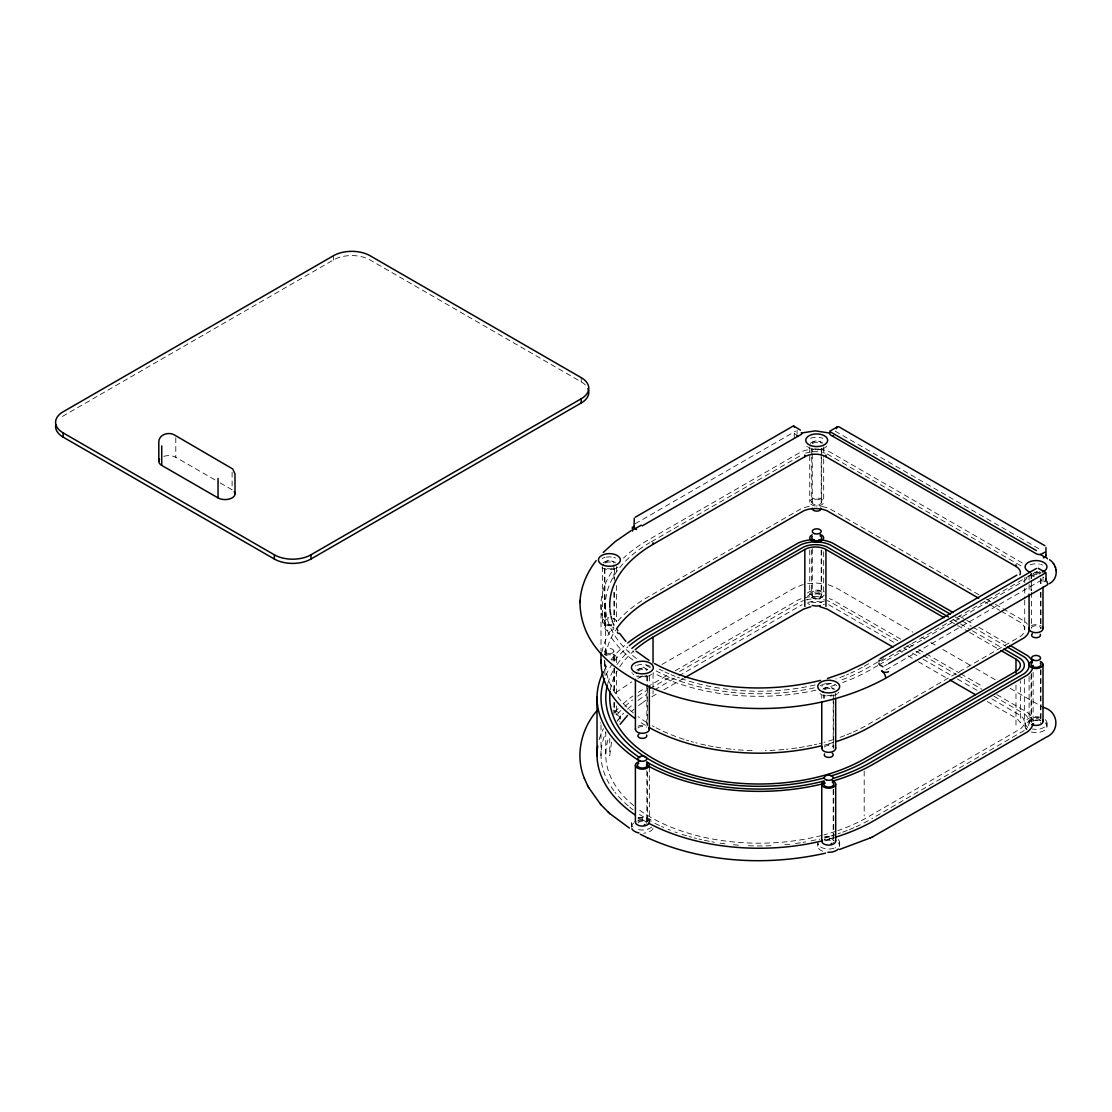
<?xml version="1.0" encoding="UTF-8"?>
<svg xmlns="http://www.w3.org/2000/svg" width="1112" height="1112" viewBox="0 0 1112 1112"><rect width="100%" height="100%" fill="white"/><g stroke="black" fill="none" stroke-linecap="round" stroke-linejoin="round"><path stroke-width="0.75" stroke-dasharray="5 3.75" d="M794.26 438.42L794.26 430.302M611.503 742.079L609.765 755.618L609.765 738.382M631.435 711.569L633.993 709.289M615.714 692.637L631.838 681.865M638.496 705.633L643.32 702.103M643.056 702.284L646.447 700.018M1024.235 730.514L871.836 818.64M585.329 384.947A25.882 14.942 0 0 0 581.215 381.861L370.06 259.944A25.882 14.942 0 0 0 333.461 259.944L63.175 415.985A25.882 14.942 0 0 0 60.951 417.459M635.188 523.766L795.58 431.164M651.423 541.697L801.822 454.864M637.843 678.389L642.361 675.776M661.918 664.49L794.26 588.081L803.239 584.523M646.948 687.105L669.327 674.192M675.29 670.745L798.513 599.771A27.703 15.999 0 0 1 801.53 598.617M649.783 688.731L672.148 675.818M679.599 671.509L800.946 601.606A23.713 13.691 0 0 1 803.531 600.605M654.718 689.774L677.277 676.749M678.779 675.887L802.099 604.692M651.799 696.737L657.804 693.262M663.822 689.787L683.366 678.515M864.191 666.255L870.209 662.78M877.799 661.974L867.277 668.048A153.692 88.738 0 0 1 840.352 680.335M879.3 661.112L883.818 658.499M881.635 661.056L1036.398 571.707A3.975 2.293 0 0 1 1037.524 571.248M877.799 665.546L870.348 669.855A158.071 91.254 0 0 1 842.674 682.49M879.286 664.684L1024.235 580.853A23.713 13.691 0 0 0 1027.321 577.767M884.443 665.935L887.446 664.212M885.944 669.952L1043.334 579.074M807.646 583.619L816.166 583.035L824.604 583.87M828.231 584.703L835.932 587.761L912.869 632.172M827.147 453.96L1020.746 565.73A19.321 11.148 0 0 1 1023.276 568.26M835.182 431.164L1017.883 536.651M1019.384 537.513L1041.847 550.482M1022.373 562.978L829.816 451.945A23.713 13.691 0 0 0 800.946 451.945L646.809 540.793A158.071 91.254 0 0 0 623.512 558.113M794.26 433.555L797.082 435.167M978.894 594.753L829.816 508.837A23.713 13.691 0 0 0 821.518 506.474M986.386 599.09L993.878 603.413M995.379 604.275L1024.235 621.08A23.713 13.691 0 0 1 1027.321 624.179M984.718 601.703L987.72 603.427M989.221 604.303L999.702 610.349M1001.203 611.211L1020.746 622.623A19.321 11.148 0 0 1 1020.746 636.203L867.277 724.941A153.692 88.738 0 0 1 859.506 729.083M959.239 616.034L965.244 619.495M966.745 620.371L972.75 623.832M978.755 627.293L1007.277 643.765M954.888 616.771L960.893 620.232M962.394 621.108L971.388 626.292M972.889 627.168L1005.887 646.211M952.984 619.565L958.975 623.026M960.476 623.901L970.957 629.948M972.458 630.81L1002.412 648.115M950.134 621.177L956.125 624.638M957.627 625.5L968.093 631.547M969.594 632.408L998.02 648.824M921.862 637.357L924.85 639.094M930.841 642.555L936.832 646.002M942.823 649.464L974.279 667.631M975.766 668.493L995.24 679.724M1010.21 688.37L1041.666 706.537M900.692 639.122L832.249 599.771A27.703 15.999 0 0 0 829.232 598.617M909.699 644.321L912.702 646.058M918.707 649.519L924.711 652.994M926.213 653.856L959.239 672.927M960.74 673.789L983.258 686.785M996.769 694.583L1027.391 712.444A27.703 15.999 0 0 1 1032.881 720.089M897.912 640.762L829.816 601.606A23.713 13.691 0 0 0 827.231 600.605M906.905 645.961L909.908 647.698M915.913 651.159L921.904 654.62M923.405 655.482L956.389 674.539M957.891 675.401L981.882 689.245M993.878 696.182L1024.235 713.848A23.713 13.691 0 0 1 1028.322 725.719M828.662 604.692L894.562 642.736M903.556 647.921L906.544 649.658M912.535 653.119L917.039 655.705M923.029 659.166L951.483 675.596M957.474 679.057L978.449 691.164M991.932 698.948L1020.427 715.53A18.918 10.925 0 0 1 1020.427 728.833L866.985 817.542A153.289 88.501 0 0 1 837.892 830.594M898.996 650.562L901.985 652.299M907.976 655.746L916.955 660.931M918.456 661.807L948.397 679.084M987.317 701.561L1017.258 718.838L1020.371 722.605L1020.357 680.808M163.784 456.365A9.952 5.741 0 0 1 175.793 457.282L218.772 482.094M220.245 482.942L232.102 489.78L232.102 471.905M1046.99 723.036L1046.99 726.289M1043 576.822L1043 585.44M1041.013 578.587L1041.013 585.482M1041.013 592.376L1041.013 628.586M1041.013 669.619L1041.013 721.341A4.976 2.877 0 0 0 1035.05 718.602A4.976 2.877 0 0 0 1031.394 722.466M1040.512 578.629L1040.512 585.468M1040.512 592.307L1040.512 628.238M1040.512 669.938L1040.512 722.981M1033.117 672.19L1033.117 722.188M1031.547 573.528L1031.547 578.671M1031.547 580.381L1031.547 590.639M1031.547 592.348L1031.547 628.28M1031.561 673.399L1031.561 721.313M1031.06 573.458L1031.06 578.629M1031.06 585.524L1031.06 592.418M1031.06 674.845L1031.06 721.396M1029.059 575.182L1029.059 583.8M1029.128 584.592L1029.059 592.432M1029.073 676.541L1029.128 722.188M1025.083 722.828L1025.083 726.483M1024.736 577.698L1024.736 586.316M1024.736 588.039L1024.736 598.381M1024.736 600.105L1024.736 629.42M1024.347 679.084L1024.347 722.188M1015.979 685.048L1015.979 728.277M864.191 771.089L864.191 815.902M839.671 842.729L839.671 845.982M835.682 693.068L835.682 696.515M833.694 694.833L833.694 700.004M833.694 701.728L833.694 748.265M833.694 789.312L833.694 841.033A4.976 2.877 0 0 0 829.774 838.295A4.976 2.877 0 0 0 824.242 839.852M833.194 698.322L833.194 747.931M833.194 789.631L833.194 842.674M824.242 694.93L824.242 698.35M823.742 694.875L823.742 698.322M823.686 446.871L823.686 457.227M823.686 458.95L823.686 502.04M823.672 551.733L823.672 594.837A6.964 4.017 0 0 1 813.164 598.242A6.964 4.017 0 0 1 813.303 591.278A6.964 4.017 0 0 1 823.672 594.837M821.685 448.609L821.685 502.054A4.976 2.877 0 0 1 814.192 504.5A4.976 2.877 0 0 1 814.262 499.524A4.976 2.877 0 0 1 821.685 502.054M821.685 549.981L821.685 594.809A4.976 2.877 0 0 1 814.192 597.269A4.976 2.877 0 0 1 814.262 592.293A4.976 2.877 0 0 1 821.685 594.809M821.754 694.875L821.754 698.322M821.198 448.664L821.198 452.084M821.198 453.793L821.198 506.836M821.184 550.231L821.184 596.435A4.476 2.585 0 0 1 814.443 598.645A4.476 2.585 0 0 1 814.498 594.169A4.476 2.585 0 0 1 821.184 596.435M817.779 842.521L817.779 846.176M812.233 448.706L812.233 452.125M812.233 453.835L812.233 505.168M812.233 548.563L812.233 596.477M811.732 448.65L811.732 455.545M811.732 457.268L811.732 502.096M811.732 550.037L811.732 594.85M809.744 446.968L809.744 502.137M809.744 550.051L809.744 594.864M797.082 430.302L797.082 433.541M653.036 673.316L653.036 688.828M653.036 690.552L653.036 693.999M649.338 675.943L649.338 684.561M649.338 767.002L649.338 822.171M647.351 675.929L647.351 686.271M647.351 687.994L647.351 725.927M647.351 772.145L647.351 822.129M646.85 675.985L646.85 682.824M646.85 684.533L646.85 725.594M646.85 770.713L646.85 823.756M631.421 823.589L631.421 826.841M620.343 715.906L620.343 719.158M616.368 566.564L616.368 573.458M616.368 585.537L616.368 621.733M616.368 657.637L616.368 664.531M616.368 671.426L616.368 695.556M616.368 705.911L616.368 714.529M614.38 568.302L614.38 580.367M614.38 592.432L614.38 621.747M614.38 657.609L614.38 661.056M614.38 667.951L614.38 693.818M614.38 702.437L614.38 711.054M613.88 564.938L613.88 580.325M613.88 592.307L613.88 619.69M613.88 651.104A4.476 2.585 0 0 1 607.124 653.314A4.476 2.585 0 0 1 607.194 648.838A4.476 2.585 0 0 1 613.88 651.104L613.88 661.376M613.88 668.215L613.88 693.888M613.88 702.437L613.88 714.418M605.776 731.71L605.79 755.646M605.387 604.469L605.387 654.454M604.928 568.399L604.928 628.28M604.914 651.145L604.914 654.565M604.914 661.418L604.914 675.095M604.428 568.343L604.428 621.789M604.428 661.098L604.428 669.73M602.44 566.661L602.44 621.83M601.008 604.442L601.008 650.993M601.008 724.788L601.008 755.673M581.215 377.635L581.215 381.861M333.461 255.718L333.461 259.944M175.793 437.767L175.793 457.282M653.008 828.44A10.953 6.324 0 0 1 643.751 833.222M631.435 827.245A10.953 6.324 0 0 1 633.659 823.116M637.982 821.156A10.953 6.324 0 0 1 648.004 821.518M651.674 827.036A10.953 6.324 0 0 1 636.439 829.01M633.062 827.022A10.953 6.324 0 0 1 633.659 819.864M637.982 817.904A10.953 6.324 0 0 1 653.217 822.797M638.107 822.908A4.476 2.585 0 0 1 641.985 821.115A4.476 2.585 0 0 1 646.336 822.491M651.59 674.206A10.953 6.324 0 0 1 650.298 675.151M649.811 675.429A10.953 6.324 0 0 1 635.202 675.568M633.77 674.692A10.953 6.324 0 0 1 632.978 674.039M632.339 673.33A10.953 6.324 0 0 1 631.866 672.565M635.202 666.005A10.953 6.324 0 0 1 635.73 665.754M636.898 665.31A10.953 6.324 0 0 1 650.298 666.422M638.024 670.161A4.476 2.585 0 0 1 642.263 668.201A4.476 2.585 0 0 1 646.656 670.036M862.356 667.283A149.314 86.208 0 0 1 856.657 670.286M854.697 671.245A149.314 86.208 0 0 1 850.694 673.107M848.651 674.011A149.314 86.208 0 0 1 846.579 674.887M844.481 675.748A149.314 86.208 0 0 1 835.849 678.973M815.165 684.922A149.314 86.208 0 0 1 681.739 678.779M679.557 678A149.314 86.208 0 0 1 677.389 677.194M675.248 676.374A149.314 86.208 0 0 1 671.05 674.664M668.979 673.789A149.314 86.208 0 0 1 664.934 671.954M662.96 671.009A149.314 86.208 0 0 1 659.082 669.063M634.076 652.188A149.314 86.208 0 0 1 632.7 650.951M831.192 683.393A153.692 88.738 0 0 1 821.685 686.076M814.359 687.828A153.692 88.738 0 0 1 656.149 670.939M650.395 667.784A153.692 88.738 0 0 1 643.181 663.308M636.509 658.568A153.692 88.738 0 0 1 649.922 542.573M805.713 453.154A19.321 11.148 0 0 1 810.384 452.028M812.858 451.75A19.321 11.148 0 0 1 817.904 451.75M822.769 452.501A19.321 11.148 0 0 1 825.034 453.154M835.64 684.867A158.071 91.254 0 0 1 823.464 688.384M815.93 690.191A158.071 91.254 0 0 1 653.217 672.816M647.309 669.563A158.071 91.254 0 0 1 639.873 664.976M633.02 660.097A158.071 91.254 0 0 1 613.629 569.302M809.244 506.474A23.713 13.691 0 0 0 800.946 508.837L646.809 597.686A158.071 91.254 0 0 0 615.853 623.318M833.249 742.51A158.071 91.254 0 0 1 825.938 744.623M645.391 725.344A158.071 91.254 0 0 1 638.107 720.673M601.953 651.938A158.071 91.254 0 0 1 612.587 627.641M857.491 730.084A153.692 88.738 0 0 1 853.377 731.988M851.264 732.919A153.692 88.738 0 0 1 846.983 734.712M844.8 735.574A153.692 88.738 0 0 1 838.101 738.034M833.513 739.549A153.692 88.738 0 0 1 824.089 742.329M821.685 742.969A153.692 88.738 0 0 1 819.252 743.567M816.82 744.164A153.692 88.738 0 0 1 814.359 744.72M811.871 745.262A153.692 88.738 0 0 1 806.881 746.263M804.351 746.722A153.692 88.738 0 0 1 799.278 747.57M796.72 747.959A153.692 88.738 0 0 1 786.379 749.252M783.765 749.502A153.692 88.738 0 0 1 765.348 750.586M752.129 750.572A153.692 88.738 0 0 1 733.725 749.446M731.112 749.182A153.692 88.738 0 0 1 725.927 748.571M720.784 747.862A153.692 88.738 0 0 1 715.683 747.056M713.153 746.611A153.692 88.738 0 0 1 708.135 745.652M705.647 745.123A153.692 88.738 0 0 1 695.862 742.802M693.457 742.163A153.692 88.738 0 0 1 691.066 741.509M688.703 740.814A153.692 88.738 0 0 1 686.368 740.106M684.047 739.369A153.692 88.738 0 0 1 662.182 730.806M660.139 729.833A153.692 88.738 0 0 1 656.149 727.832M654.203 726.789A153.692 88.738 0 0 1 652.285 725.747M646.725 722.48A153.692 88.738 0 0 1 638.121 716.67M633.395 713A153.692 88.738 0 0 1 605.387 661.362M605.818 655.246A153.692 88.738 0 0 1 615.673 630.017M1043.376 577.434A5.977 3.489 59.3 0 1 1043.751 577.656M610.405 689.829A149.314 86.208 0 0 1 617.16 670.981M619.759 666.797A149.314 86.208 0 0 1 633.729 650.951M808.146 602.37A18.918 10.925 0 0 1 822.616 602.37M835.626 831.373A153.289 88.501 0 0 1 823.922 834.89M821.518 835.515A153.289 88.501 0 0 1 638.441 809.3M633.715 805.63A153.289 88.501 0 0 1 608.709 737.478M617.007 721.438A153.289 88.501 0 0 1 623.707 713.167M627.599 709.178A153.289 88.501 0 0 1 633.34 704.063M638.024 700.393A153.289 88.501 0 0 1 646.558 694.583M806.311 599.813A23.713 13.691 0 0 1 824.451 599.813M868.402 820.6A158.071 91.254 0 0 1 862.37 823.77M860.299 824.784A158.071 91.254 0 0 1 856.059 826.758M853.891 827.703A158.071 91.254 0 0 1 849.485 829.552M847.247 830.428A158.071 91.254 0 0 1 842.674 832.137M840.352 832.957A158.071 91.254 0 0 1 838.003 833.75M835.64 834.528A158.071 91.254 0 0 1 825.938 837.378M815.93 839.838A158.071 91.254 0 0 1 810.815 840.922M805.644 841.895A158.071 91.254 0 0 1 803.045 842.354M800.418 842.771A158.071 91.254 0 0 1 795.149 843.535M789.826 844.203A158.071 91.254 0 0 1 781.778 845.009M770.963 845.69A158.071 91.254 0 0 1 746.499 845.662M738.382 845.162A158.071 91.254 0 0 1 730.32 844.425M724.982 843.799A158.071 91.254 0 0 1 719.7 843.077M714.446 842.243A158.071 91.254 0 0 1 711.847 841.784M709.261 841.297A158.071 91.254 0 0 1 704.118 840.255M701.575 839.699A158.071 91.254 0 0 1 699.059 839.115M696.543 838.504A158.071 91.254 0 0 1 694.055 837.878M691.581 837.211A158.071 91.254 0 0 1 689.134 836.53M686.702 835.821A158.071 91.254 0 0 1 679.543 833.555M677.208 832.763A158.071 91.254 0 0 1 674.887 831.929M670.341 830.219A158.071 91.254 0 0 1 668.103 829.316M663.697 827.467A158.071 91.254 0 0 1 661.543 826.508M659.416 825.535A158.071 91.254 0 0 1 653.217 822.463M651.215 821.407A158.071 91.254 0 0 1 638.107 813.428M633.02 809.744A158.071 91.254 0 0 1 629.809 807.215M628.266 805.922A158.071 91.254 0 0 1 614.992 792.231M613.893 790.785A158.071 91.254 0 0 1 605.818 732.335M620.788 710.485A158.071 91.254 0 0 0 615.853 716.086A6.964 4.017 0 0 0 614.491 711.736M624.93 706.426A158.071 91.254 0 0 1 632.603 699.948M637.676 696.251A158.071 91.254 0 0 1 646.809 690.455M1027.321 727.415A23.713 13.691 0 0 1 1025.959 729.027M804.782 597.686A27.703 15.999 0 0 1 822.546 597.019M832.638 838.045A162.046 93.561 0 0 1 825.09 840.13M646.475 821.976A162.046 93.561 0 0 1 638.733 817.348M599.132 739.661A162.046 93.561 0 0 1 603.427 728.666M614.686 712.222A162.046 93.561 0 0 1 618.675 707.969M623.04 703.854A162.046 93.561 0 0 1 632.853 696.029M638.26 692.345A162.046 93.561 0 0 1 643.973 688.828M607.777 683.574A153.289 88.501 0 0 1 614.227 668.826M617.007 664.545A153.289 88.501 0 0 1 628.975 650.993M605.818 675.443A158.071 91.254 0 0 1 611.586 664.976M614.714 660.625A158.071 91.254 0 0 1 627.877 646.892M604.219 670.23A162.046 93.561 0 0 1 607.875 664.142M611.086 659.68A162.046 93.561 0 0 1 624.583 645.613M1040.429 572.666A10.953 6.324 0 0 1 1032.951 572.944M1034.313 576.377A10.953 6.324 0 0 1 1029.823 575.335M1030.101 564.813A10.953 6.324 0 0 1 1039.442 564.118M1040.735 564.423A10.953 6.324 0 0 1 1042.514 565.035M1039.706 571.61A4.476 2.585 0 0 1 1034.132 572.471M1034.355 575.655A6.964 4.017 0 0 1 1030.407 574.126M1040.693 572.763A4.976 2.877 0 0 1 1039.011 574.056M1037.009 574.57A4.976 2.877 0 0 1 1032.867 573.973M1031.324 625.681A6.964 4.017 0 0 1 1041.249 625.986M1031.422 627.557A4.976 2.877 0 0 1 1036.62 625.792A4.976 2.877 0 0 1 1040.957 628.21M1029.907 723.328A6.964 4.017 0 0 1 1031.88 718.185A6.964 4.017 0 0 1 1040.971 718.574M1045.252 722.869A10.953 6.324 0 0 1 1044.196 730.501A10.953 6.324 0 0 1 1031.171 731.946M1027.015 729.875A10.953 6.324 0 0 1 1027.877 722.077A10.953 6.324 0 0 1 1041.207 720.715M1045.252 719.617A10.953 6.324 0 0 1 1044.641 726.942A10.953 6.324 0 0 1 1032.45 729.013M1027.418 726.942A10.953 6.324 0 0 1 1027.655 718.977A10.953 6.324 0 0 1 1041.207 717.462M1032.631 721.354A4.476 2.585 0 0 1 1039.748 721.591M818.752 448.984A6.964 4.017 0 0 1 814.832 449.012M810.342 443.507A6.964 4.017 0 0 1 816.416 441.116A6.964 4.017 0 0 1 822.811 443.188M812.83 443.34A4.976 2.877 0 0 1 820.739 443.452M815.249 505.96A6.964 4.017 0 0 1 810.912 499.802A6.964 4.017 0 0 1 822.435 499.719A6.964 4.017 0 0 1 818.321 505.946M826.675 446.134A10.953 6.324 0 0 1 825.632 447.177M825.215 447.497A10.953 6.324 0 0 1 822.644 448.831M822.046 449.026A10.953 6.324 0 0 1 811.399 449.039M810.231 448.595A10.953 6.324 0 0 1 808.216 447.497M807.409 446.843A10.953 6.324 0 0 1 806.756 446.134M810.495 438.309A10.953 6.324 0 0 1 822.922 438.295M812.233 443.41A4.476 2.585 0 0 1 816.681 440.922A4.476 2.585 0 0 1 821.184 443.368M816.111 505.96A4.476 2.585 0 0 1 817.25 505.96M820.169 506.877A4.476 2.585 0 0 1 820.642 507.294M824.381 604.177A10.953 6.324 0 0 1 823.339 604.692M809.8 604.567A10.953 6.324 0 0 1 807.493 603.079M807.507 596.24A10.953 6.324 0 0 1 824.395 595.156M824.381 600.925A10.953 6.324 0 0 1 807.493 599.827M807.507 592.988A10.953 6.324 0 0 1 824.395 591.918M619.898 721.146A10.953 6.324 0 0 1 619.69 721.521M600.577 723.106A10.953 6.324 0 0 1 600.188 722.772M616.034 714.335A10.953 6.324 0 0 1 620.301 718.755M614.269 710.443A10.953 6.324 0 0 1 617.077 720.618M612.99 710.137A10.953 6.324 0 0 1 613.629 710.276M604.567 654.69A6.964 4.017 0 0 1 614.922 655.135A6.964 4.017 0 0 1 613.004 661.028M604.775 660.597A6.964 4.017 0 0 1 604.15 660.236M605.929 655.524A4.976 2.877 0 0 1 613.602 656.052A4.976 2.877 0 0 1 611.141 660.278M612.267 568.496A6.964 4.017 0 0 1 606.679 568.524M603.218 562.964A6.964 4.017 0 0 1 609.32 560.795A6.964 4.017 0 0 1 615.506 562.88M605.72 562.894A4.976 2.877 0 0 1 613.24 562.992M613.101 618.314A6.964 4.017 0 0 1 615.673 623.457M611.433 625.569A6.964 4.017 0 0 1 602.551 622.456A6.964 4.017 0 0 1 608.876 617.702M611.711 624.263A4.976 2.877 0 0 1 604.664 622.595A4.976 2.877 0 0 1 608.737 618.87M617.897 567.176A10.953 6.324 0 0 1 615.895 568.288M615.325 568.51A10.953 6.324 0 0 1 600.911 567.189M602.092 558.488A10.953 6.324 0 0 1 604.997 557.404M606.304 557.14A10.953 6.324 0 0 1 613.143 557.251M613.782 557.404A10.953 6.324 0 0 1 615.603 557.988M604.942 562.936A4.476 2.585 0 0 1 609.362 560.615A4.476 2.585 0 0 1 613.852 562.894M613.185 626.834A4.476 2.585 0 0 1 610.335 630.754A4.476 2.585 0 0 1 604.97 627.849A4.476 2.585 0 0 1 611.544 625.945M824.395 837.948A6.964 4.017 0 0 1 833.972 838.462M838.295 842.91A10.953 6.324 0 0 1 839.643 846.385M822.644 851.236A10.953 6.324 0 0 1 818.432 843.813M824.492 840.144A10.953 6.324 0 0 1 833.903 840.408M838.295 839.657A10.953 6.324 0 0 1 837.531 846.482M835.612 847.636A10.953 6.324 0 0 1 835.07 847.886M833.889 848.303A10.953 6.324 0 0 1 817.904 843.73M819.336 839.477A10.953 6.324 0 0 1 820.114 838.823M824.492 836.891A10.953 6.324 0 0 1 833.903 837.155M825.507 840.936A4.476 2.585 0 0 1 831.887 840.894M838.823 692.262A10.953 6.324 0 0 1 838.198 692.984M837.433 693.652A10.953 6.324 0 0 1 835.487 694.791M834.931 695.028A10.953 6.324 0 0 1 822.519 695.028M821.421 694.541A10.953 6.324 0 0 1 820.017 693.652M820.211 685.84A10.953 6.324 0 0 1 821.156 685.256M821.671 684.978A10.953 6.324 0 0 1 825.299 683.81M825.966 683.699A10.953 6.324 0 0 1 835.209 684.728M836.266 685.242A10.953 6.324 0 0 1 836.752 685.534M824.284 689.468A4.476 2.585 0 0 1 828.676 687.23A4.476 2.585 0 0 1 833.152 689.44M832.179 694.944A6.964 4.017 0 0 1 825.396 694.986M822.88 689.259A6.964 4.017 0 0 1 834.709 689.398M825.146 689.454A4.976 2.877 0 0 1 832.652 689.69M824.353 745.207A6.964 4.017 0 0 1 833.931 745.666M824.242 747.083A4.976 2.877 0 0 1 829.469 745.499A4.976 2.877 0 0 1 833.639 747.903M646.656 675.582A6.964 4.017 0 0 1 638.038 675.568M636.717 670.063A6.964 4.017 0 0 1 647.796 669.883M638.01 671.036A4.976 2.877 0 0 1 646.267 670.619M637.913 726.206A6.964 4.017 0 0 1 646.531 726.08M638.01 727.929A4.976 2.877 0 0 1 646.267 727.512M637.954 818.96A6.964 4.017 0 0 1 649.241 821.421M637.996 820.684A4.976 2.877 0 0 1 643.042 819.224A4.976 2.877 0 0 1 647.212 821.407"/><path stroke-width="1.5" d="M579.977 602.162C580.353 658.401 640.762 688.356 688.203 700.046C753.463 715.363 825.66 710.929 885.221 678.501M878.966 661.251L879.106 660.139M580.047 600.814C580.964 586.135 587.219 572.166 596.171 560.643M579.95 602.593L580.075 600.383M634.271 518.4L634.035 527.018M620.176 724.246L627.502 715.433M596.727 710.929C580.964 729.222 575.001 756.007 584.467 778.622M603.26 552.428L615.019 541.752L630.949 530.73M1049.241 583.717C1058.819 578.893 1058.082 565.188 1049.561 559.739M63.175 432.902L274.344 554.805A25.882 14.942 0 0 0 310.943 554.805L581.215 398.763A25.882 14.942 0 0 0 581.215 377.635L370.06 255.718A25.882 14.942 0 0 0 333.461 255.718L63.175 411.76A25.882 14.942 0 0 0 63.175 432.902L63.175 437.127L274.344 559.03A25.882 14.942 0 0 0 310.943 559.03L581.215 402.989A25.882 14.942 0 0 0 587.914 388.561M635.188 517.261L792.856 426.23A1.988 1.154 -60 0 1 794.26 427.05M634.396 526.045A3.975 2.293 0 0 0 635.188 528.631L641.193 525.17M829.705 431.247L837.322 426.855M609.821 607.444A149.314 86.208 0 0 1 653.036 544.338L804.824 456.712A14.929 8.618 0 0 1 825.938 456.712L1015.979 566.425A14.929 8.618 0 0 1 1020.357 572.527M635.147 649.714A149.314 86.208 0 0 1 653.036 637.106L804.824 549.481A14.929 8.618 0 0 1 825.938 549.481L944.157 617.73M684.867 677.639L803.628 609.084L810.856 606.707M1044.835 552.205L1041.763 553.971A3.975 2.293 0 0 1 1036.398 553.832L830.859 435.167A3.975 2.293 0 0 1 830.066 432.582M1016.827 575.154L863.162 663.85L845.287 672.301L827.509 678.459M880.134 658.679L1036.398 568.468M888.585 663.558L1044.835 573.333M872.447 836.933L1046.378 737.131C1060.431 731.182 1058.485 710.846 1043.167 707.399M839.449 849.498L870.335 837.934M870.084 838.045L872.698 836.808M801.516 433.013L815.374 430.858L829.246 433.013M820.475 680.391C766.057 693.902 703.493 689.927 654.509 663.586M825.591 853.154C766.585 866.401 702.645 862.787 647.212 837.656M642.18 525.92L801.307 434.361A1.988 1.154 0 0 0 801.307 432.735M819.905 606.707L827.133 609.084L893.005 647.101M1038.177 568.302L1046.003 572.666L1046.003 579.838M640.262 834.208L647.462 837.767M1044.835 545.7L839.31 427.05A3.975 2.293 60 0 0 836.502 428.676M1036.398 550.579L830.636 432.068M1040.345 554.485L1044.835 557.084A3.975 2.293 0 0 0 1045.864 554.86M793.857 426.132L800.404 430.108M978.727 598.242L827.147 510.853A19.321 11.148 0 0 0 803.615 510.853L649.922 599.465A153.692 88.738 0 0 0 616.646 628.586M953.234 612.559L832.249 542.878A27.703 15.999 0 0 0 819.002 539.709M1010.28 645.502L1027.391 655.552A27.703 15.999 0 0 1 1032.172 661.153M950.399 614.172L829.816 544.713A23.713 13.691 0 0 0 800.946 544.713L646.809 633.548A158.071 91.254 0 0 0 629.42 645.599M1007.375 647.073L1024.235 656.956A23.713 13.691 0 0 1 1024.235 673.622L870.348 762.61A158.071 91.254 0 0 1 833.249 778.386M948.494 616.979L826.897 546.909A18.918 10.925 0 0 0 803.865 546.909L650.2 635.494A153.289 88.501 0 0 0 631.838 648.435M1003.914 648.977L1020.427 658.638A18.918 10.925 0 0 1 1020.427 671.94L866.985 760.65A153.289 88.501 0 0 1 830.998 775.954M1001.022 650.548L1015.979 659.194L1015.979 672.982M949.884 679.946L975.335 694.639M882.956 666.797L879.898 665.032A3.975 2.293 0 0 1 879.036 663.155M635.188 528.631L636.606 529.451A5.977 3.447 60 0 0 632.45 531.077M159.558 459.145A9.952 5.741 0 0 0 161.726 465.4L218.035 497.912A9.952 5.741 0 0 0 230.601 498.635A9.952 5.741 0 0 0 234.271 491.657M649.074 660.389L636.203 651.243M629.364 828.037L609.988 813.734M600.494 804.282L608.598 812.483M608.333 812.246L610.252 813.97M625.847 641.388L619.495 633.256M588.429 787.199L600.744 804.56M1053.384 563.673L1053.898 564.409M617.021 629.267L617.855 630.685M584.314 778.233L587.72 785.864M587.525 785.503L588.609 787.56M1055.218 566.884L1055.552 567.704M1056.15 569.886L1056.289 570.748M1045.947 547.521L1046.003 555.458M1043 587.164L1043 628.544M1043 664.434L1043 721.327M1029.059 594.155L1029.128 629.42M1015.979 564.799L1015.979 566.425M835.682 698.239L835.682 748.237M835.682 784.127L835.682 841.019M825.938 455.086L825.938 456.712M825.938 549.481L825.938 606.374M821.754 701.769L821.754 748.32M821.754 784.168L821.754 841.061M804.824 455.086L804.824 456.712M804.824 549.481L804.824 606.374M653.036 542.712L653.036 544.338M653.036 637.106L653.036 662.96M649.338 686.285L649.338 729.389M635.411 679.349L635.411 729.347M635.397 765.195L635.397 822.088M632.38 527.018L632.38 530.271M601.008 652.563L601.008 662.905M597.019 697.196L597.033 755.701M581.215 398.763L581.215 402.989M310.943 554.805L310.943 559.03M274.344 554.805L274.344 559.03M235.021 493.853L234.993 473.92L232.755 468.986L174.598 435.056C168.954 431.512 158.96 434.319 158.807 441.839L158.807 461.341M218.035 478.41L218.035 497.912M161.726 445.898L161.726 465.4M638.941 832.944A10.953 6.324 0 0 1 631.908 828.815M646.656 735.06A4.476 2.585 0 0 1 641.485 738.34A4.476 2.585 0 0 1 638.913 734.156M63.175 437.127A25.882 14.942 0 0 1 55.822 424.603M1020.218 573.653A14.929 8.618 0 0 1 1019.843 574.751M618.202 633.604A149.314 86.208 0 0 1 617.368 632.2M613.852 625.069A149.314 86.208 0 0 1 613.268 623.623M612.74 622.178A149.314 86.208 0 0 1 612.253 620.718M611.808 619.259A149.314 86.208 0 0 1 611.044 616.326M610.724 614.853A149.314 86.208 0 0 1 609.918 608.931M1046.878 581.479A5.977 3.489 59.3 0 1 1047.657 584.717L885.764 678.181A5.977 3.447 60 0 0 881.538 670.87L882.956 671.676A3.975 2.293 0 0 0 888.585 671.676M1028.934 627.627A23.713 13.691 0 0 1 1024.235 637.746L870.348 726.748A158.071 91.254 0 0 1 835.64 741.76M820.976 745.902A158.071 91.254 0 0 1 649.241 727.554M634.674 718.227A158.071 91.254 0 0 1 601.05 659.763M1045.864 579.241A3.975 2.293 0 0 1 1044.835 581.465M1043.376 557.863A5.977 3.489 -59.3 0 1 1047.393 558.808M832.554 436.14A5.977 3.211 -63.1 0 1 833.583 435.64M796.859 435.543A5.977 3.211 63.1 0 1 798.207 436.14M1015.979 659.194A14.929 8.618 0 0 1 1015.979 671.384L864.191 759.009A149.314 86.208 0 0 1 696.487 776.065A149.314 86.208 0 0 1 610.182 691.317M835.112 837.308A162.046 93.561 0 0 0 873.142 821.142L1027.391 731.918A27.703 15.999 0 0 0 1032.881 724.273M822.532 840.769A162.046 93.561 0 0 1 648.505 823.088M635.063 814.915A162.046 93.561 0 0 1 597.714 746.041M823.922 777.997A153.289 88.501 0 0 1 667.645 768.837A153.289 88.501 0 0 1 607.374 685.089M823.464 781.138A158.071 91.254 0 0 1 647.295 762.332M639.873 757.731A158.071 91.254 0 0 1 604.58 678.501M832.638 781.152A162.046 93.561 0 0 0 873.142 764.25L1027.391 675.026A27.703 15.999 0 0 0 1033.117 665.296M825.09 783.237A162.046 93.561 0 0 1 646.475 765.084M638.733 760.455A162.046 93.561 0 0 1 603.427 671.773M627.766 642.972A162.046 93.561 0 0 1 643.973 631.936L798.513 542.878A27.703 15.999 0 0 1 814.179 539.598M1030.407 572.305A10.953 6.324 0 0 1 1027.53 562.894A10.953 6.324 0 0 1 1044.071 562.589A10.953 6.324 0 0 1 1042.25 572.082M1040.248 634.285A4.476 2.585 0 0 1 1035.355 637.704A4.476 2.585 0 0 1 1032.45 633.604M1042.43 627.057A6.964 4.017 0 0 1 1037.218 632.617A6.964 4.017 0 0 1 1029.086 628.377M1042.444 719.839A6.964 4.017 0 0 1 1040.193 724.635A6.964 4.017 0 0 1 1031.575 724.51M1033.646 723.94A4.976 2.877 0 0 1 1032.867 723.634M1040.318 661.348A6.964 4.017 0 0 1 1040.971 667.353A6.964 4.017 0 0 1 1030.56 667.005A6.964 4.017 0 0 1 1032.422 661.084M1040.318 663.058A4.976 2.877 0 0 1 1038.928 666.852A4.976 2.877 0 0 1 1032.27 666.394A4.976 2.877 0 0 1 1032.464 662.516M821.184 508.712A4.476 2.585 0 0 1 816.319 511.103A4.476 2.585 0 0 1 812.26 508.267M820.281 605.637A10.953 6.324 0 0 1 812.163 605.414M820.072 534.372A6.964 4.017 0 0 1 822.366 540.251A6.964 4.017 0 0 1 811.982 540.849A6.964 4.017 0 0 1 812.205 534.83M820.114 535.803A4.976 2.877 0 0 1 820.628 539.668A4.976 2.877 0 0 1 814.012 540.307A4.976 2.877 0 0 1 812.302 536.554M835.612 840.519A6.964 4.017 0 0 1 828.315 845.12A6.964 4.017 0 0 1 821.99 840.046M831.707 843.41A4.976 2.877 0 0 1 831.178 843.605M832.276 780.749A6.964 4.017 0 0 1 834.236 786.671A6.964 4.017 0 0 1 823.825 787.074A6.964 4.017 0 0 1 824.395 781.055M832.235 782.181A4.976 2.877 0 0 1 832.471 786.101A4.976 2.877 0 0 1 825.716 786.504A4.976 2.877 0 0 1 824.562 782.639M838.281 849.054A10.953 6.324 0 0 1 827.842 852.278M832.262 753.255A4.476 2.585 0 0 1 829.316 757.411A4.476 2.585 0 0 1 824.576 753.866M835.598 747.723A6.964 4.017 0 0 1 827.912 752.337A6.964 4.017 0 0 1 822.268 746.833M648.894 727.887A6.964 4.017 0 0 1 643 733.308A6.964 4.017 0 0 1 635.522 728.582M649.172 822.936A6.964 4.017 0 0 1 640.971 826.007A6.964 4.017 0 0 1 635.522 821.323M644.89 824.548A4.976 2.877 0 0 1 644.334 824.715M646.572 761.956A6.964 4.017 0 0 1 647.379 767.975A6.964 4.017 0 0 1 636.954 767.711A6.964 4.017 0 0 1 638.677 761.762M646.614 763.68A4.976 2.877 0 0 1 645.335 767.488A4.976 2.877 0 0 1 638.649 767.085A4.976 2.877 0 0 1 638.747 763.207M640.039 760.886A4.476 2.585 0 0 0 646.85 758.731A4.476 2.585 0 0 0 640.22 756.396A4.476 2.585 0 0 0 640.039 760.886M636.314 672.802A10.953 6.324 0 0 0 653.3 667.937A10.953 6.324 0 0 0 637.51 661.876A10.953 6.324 0 0 0 636.314 672.802M1033.646 660.208A4.476 2.585 0 0 0 1040.512 658.123A4.476 2.585 0 0 0 1033.951 655.732A4.476 2.585 0 0 0 1033.646 660.208M810.801 445.578A10.953 6.324 0 0 0 827.648 440.56A10.953 6.324 0 0 0 811.691 434.639A10.953 6.324 0 0 0 810.801 445.578M814.443 533.621A4.476 2.585 0 0 0 821.184 531.411A4.476 2.585 0 0 0 814.498 529.145A4.476 2.585 0 0 0 814.443 533.621M603.482 565.271A10.953 6.324 0 0 0 620.343 560.24A10.953 6.324 0 0 0 604.372 554.332A10.953 6.324 0 0 0 603.482 565.271M826.327 779.901A4.476 2.585 0 0 0 833.194 777.816A4.476 2.585 0 0 0 826.633 775.425A4.476 2.585 0 0 0 826.327 779.901M823.102 691.998A10.953 6.324 0 0 0 839.671 686.674A10.953 6.324 0 0 0 823.394 681.044A10.953 6.324 0 0 0 823.102 691.998"/></g></svg>
